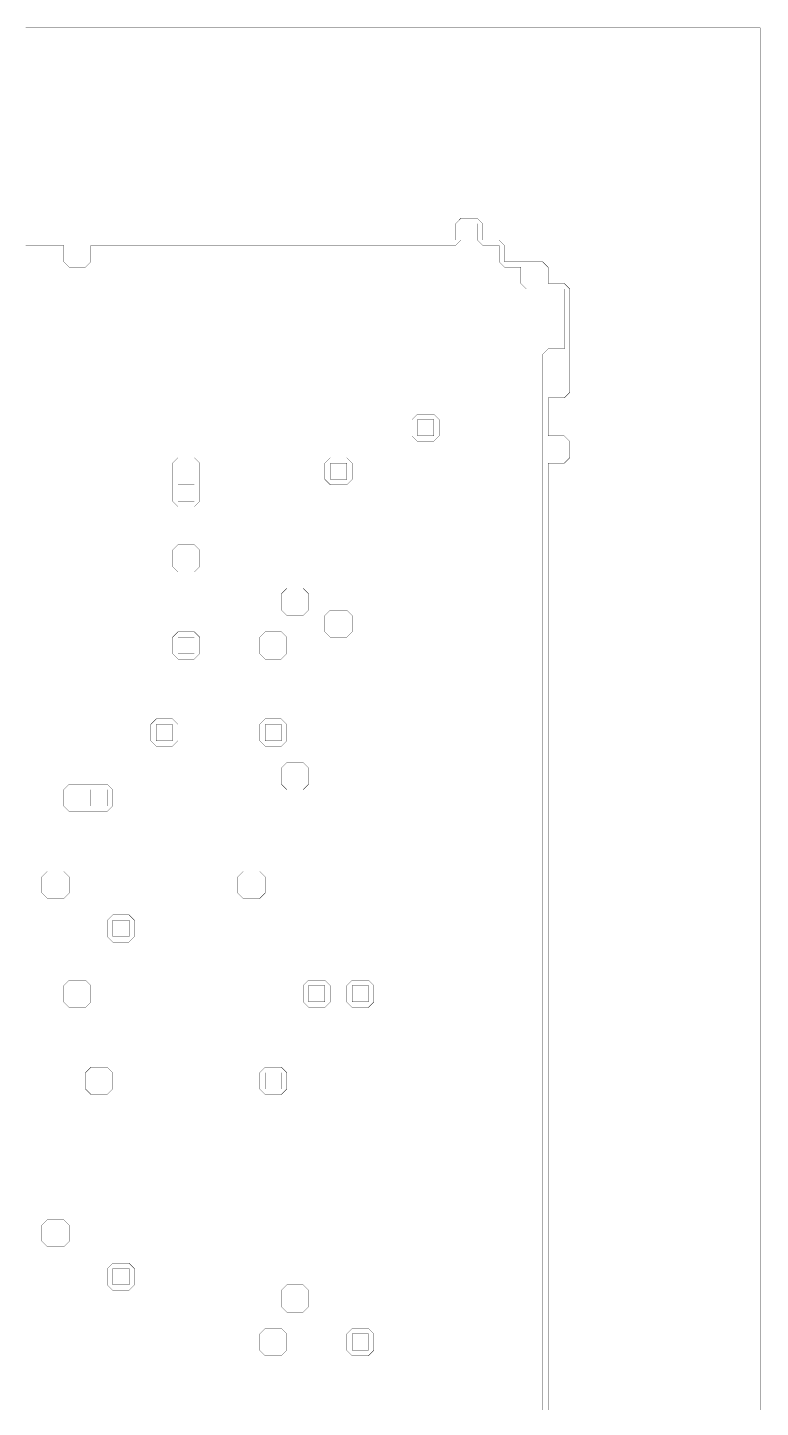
# Model space of a CAD drawing. Header units: metres. Extents: x 0 to 4990, y -4990 to 0.
# Drawn here: x 3675 to 4990, y -2476 to 0 of the extents above; entities that cross this region are included whole.
import ezdxf

# ---------------------------------------------------------------- set-up
doc = ezdxf.new("R2010")
doc.units = ezdxf.units.M
doc.layers.add('conductor', color=1, linetype='Continuous')
doc.layers.add('substrate', color=5, linetype='Continuous')

msp = doc.modelspace()

# ---------------------------------------------------------------- linework, layer by layer
at = {"layer": 'conductor', "const_width": 0.5}
msp.add_lwpolyline([(4599.609375, -2480.46875), (4599.609375, -2470.703125), (4599.609375, -2460.9375), (4599.609375, -2451.171875), (4599.609375, -2441.40625), (4599.609375, -2431.640625), (4599.609375, -2421.875), (4599.609375, -2412.109375), (4599.609375, -2402.34375), (4599.609375, -2392.578125), (4599.609375, -2382.8125), (4599.609375, -2373.046875), (4599.609375, -2363.28125), (4599.609375, -2353.515625), (4599.609375, -2343.75), (4599.609375, -2333.984375), (4599.609375, -2324.21875), (4599.609375, -2314.453125), (4599.609375, -2304.6875), (4599.609375, -2294.921875), (4599.609375, -2285.15625), (4599.609375, -2275.390625), (4599.609375, -2265.625), (4599.609375, -2255.859375), (4599.609375, -2246.09375), (4599.609375, -2236.328125), (4599.609375, -2226.5625), (4599.609375, -2216.796875), (4599.609375, -2207.03125), (4599.609375, -2197.265625), (4599.609375, -2187.5), (4599.609375, -2177.734375), (4599.609375, -2167.96875), (4599.609375, -2158.203125), (4599.609375, -2148.4375), (4599.609375, -2138.671875), (4599.609375, -2128.90625), (4599.609375, -2119.140625), (4599.609375, -2109.375), (4599.609375, -2099.609375), (4599.609375, -2089.84375), (4599.609375, -2080.078125), (4599.609375, -2070.3125), (4599.609375, -2060.546875), (4599.609375, -2050.78125), (4599.609375, -2041.015625), (4599.609375, -2031.25), (4599.609375, -2021.484375), (4599.609375, -2011.71875), (4599.609375, -2001.953125), (4599.609375, -1992.1875), (4599.609375, -1982.421875), (4599.609375, -1972.65625), (4599.609375, -1962.890625), (4599.609375, -1953.125), (4599.609375, -1943.359375), (4599.609375, -1933.59375), (4599.609375, -1923.828125), (4599.609375, -1914.0625), (4599.609375, -1904.296875), (4599.609375, -1894.53125), (4599.609375, -1884.765625), (4599.609375, -1875), (4599.609375, -1865.234375), (4599.609375, -1855.46875), (4599.609375, -1845.703125), (4599.609375, -1835.9375), (4599.609375, -1826.171875), (4599.609375, -1816.40625), (4599.609375, -1806.640625), (4599.609375, -1796.875), (4599.609375, -1787.109375), (4599.609375, -1777.34375), (4599.609375, -1767.578125), (4599.609375, -1757.8125), (4599.609375, -1748.046875), (4599.609375, -1738.28125), (4599.609375, -1728.515625), (4599.609375, -1718.75), (4599.609375, -1708.984375), (4599.609375, -1699.21875), (4599.609375, -1689.453125), (4599.609375, -1679.6875), (4599.609375, -1669.921875), (4599.609375, -1660.15625), (4599.609375, -1650.390625), (4599.609375, -1640.625), (4599.609375, -1630.859375), (4599.609375, -1621.09375), (4599.609375, -1611.328125), (4599.609375, -1601.5625), (4599.609375, -1591.796875), (4599.609375, -1582.03125), (4599.609375, -1572.265625), (4599.609375, -1562.5), (4599.609375, -1552.734375), (4599.609375, -1542.96875), (4599.609375, -1533.203125), (4599.609375, -1523.4375), (4599.609375, -1513.671875), (4599.609375, -1503.90625), (4599.609375, -1494.140625), (4599.609375, -1484.375), (4599.609375, -1474.609375), (4599.609375, -1464.84375), (4599.609375, -1455.078125), (4599.609375, -1445.3125), (4599.609375, -1435.546875), (4599.609375, -1425.78125), (4599.609375, -1416.015625), (4599.609375, -1406.25), (4599.609375, -1396.484375), (4599.609375, -1386.71875), (4599.609375, -1376.953125), (4599.609375, -1367.1875), (4599.609375, -1357.421875), (4599.609375, -1347.65625), (4599.609375, -1337.890625), (4599.609375, -1328.125), (4599.609375, -1318.359375), (4599.609375, -1308.59375), (4599.609375, -1298.828125), (4599.609375, -1289.0625), (4599.609375, -1279.296875), (4599.609375, -1269.53125), (4599.609375, -1259.765625), (4599.609375, -1250), (4599.609375, -1240.234375), (4599.609375, -1230.46875), (4599.609375, -1220.703125), (4599.609375, -1210.9375), (4599.609375, -1201.171875), (4599.609375, -1191.40625), (4599.609375, -1181.640625), (4599.609375, -1171.875), (4599.609375, -1162.109375), (4599.609375, -1152.34375), (4599.609375, -1142.578125), (4599.609375, -1132.8125), (4599.609375, -1123.046875), (4599.609375, -1113.28125), (4599.609375, -1103.515625), (4599.609375, -1093.75), (4599.609375, -1083.984375), (4599.609375, -1074.21875), (4599.609375, -1064.453125), (4599.609375, -1054.6875), (4599.609375, -1044.921875), (4599.609375, -1035.15625), (4599.609375, -1025.390625), (4599.609375, -1015.625), (4599.609375, -1005.859375), (4599.609375, -996.09375), (4599.609375, -986.328125), (4599.609375, -976.5625), (4599.609375, -966.796875), (4599.609375, -957.03125), (4599.609375, -947.265625), (4599.609375, -937.5), (4599.609375, -927.734375), (4599.609375, -917.96875), (4599.609375, -908.203125), (4599.609375, -898.4375), (4599.609375, -888.671875), (4599.609375, -878.90625), (4599.609375, -869.140625), (4599.609375, -859.375), (4599.609375, -849.609375), (4599.609375, -839.84375), (4599.609375, -830.078125), (4599.609375, -820.3125), (4599.609375, -810.546875), (4599.609375, -800.78125), (4599.609375, -791.015625), (4599.609375, -781.25), (4599.609375, -771.484375), (4599.609375, -761.71875), (4599.609375, -751.953125), (4599.609375, -742.1875), (4599.609375, -732.421875), (4599.609375, -722.65625), (4599.609375, -712.890625), (4599.609375, -703.125), (4599.609375, -693.359375), (4599.609375, -683.59375), (4599.609375, -673.828125), (4599.609375, -664.0625), (4599.609375, -654.296875), (4599.609375, -644.53125), (4599.609375, -634.765625), (4599.609375, -625), (4599.609375, -615.234375), (4599.609375, -605.46875), (4599.609375, -595.703125), (4599.609375, -585.9375), (4609.375, -576.171875), (4619.140625, -576.171875), (4628.90625, -576.171875), (4638.671875, -576.171875), (4638.671875, -566.40625), (4638.671875, -556.640625), (4638.671875, -546.875), (4638.671875, -537.109375), (4638.671875, -527.34375), (4638.671875, -517.578125), (4638.671875, -507.8125), (4638.671875, -498.046875), (4638.671875, -488.28125), (4638.671875, -478.515625), (4638.671875, -468.75), (4628.90625, -468.75), (4619.140625, -468.75), (4609.375, -468.75), (4599.609375, -468.75), (4589.84375, -468.75), (4580.078125, -468.75), (4570.3125, -468.75), (4560.546875, -458.984375), (4560.546875, -449.21875), (4560.546875, -439.453125), (4560.546875, -429.6875), (4550.78125, -429.6875), (4541.015625, -429.6875), (4531.25, -429.6875), (4521.484375, -419.921875), (4521.484375, -410.15625), (4521.484375, -400.390625), (4521.484375, -390.625), (4511.71875, -390.625), (4501.953125, -390.625), (4492.1875, -390.625), (4482.421875, -380.859375), (4482.421875, -371.09375), (4482.421875, -361.328125), (4482.421875, -351.5625), (4472.65625, -351.5625), (4462.890625, -351.5625), (4453.125, -351.5625), (4453.125, -361.328125), (4453.125, -371.09375), (4453.125, -380.859375), (4443.359375, -390.625), (4433.59375, -390.625), (4423.828125, -390.625), (4414.0625, -390.625), (4404.296875, -390.625), (4394.53125, -390.625), (4384.765625, -390.625), (4375, -390.625), (4365.234375, -390.625), (4355.46875, -390.625), (4345.703125, -390.625), (4335.9375, -390.625), (4326.171875, -390.625), (4316.40625, -390.625), (4306.640625, -390.625), (4296.875, -390.625), (4287.109375, -390.625), (4277.34375, -390.625), (4267.578125, -390.625), (4257.8125, -390.625), (4248.046875, -390.625), (4238.28125, -390.625), (4228.515625, -390.625), (4218.75, -390.625), (4208.984375, -390.625), (4199.21875, -390.625), (4189.453125, -390.625), (4179.6875, -390.625), (4169.921875, -390.625), (4160.15625, -390.625), (4150.390625, -390.625), (4140.625, -390.625), (4130.859375, -390.625), (4121.09375, -390.625), (4111.328125, -390.625), (4101.5625, -390.625), (4091.796875, -390.625), (4082.03125, -390.625), (4072.265625, -390.625), (4062.5, -390.625), (4052.734375, -390.625), (4042.96875, -390.625), (4033.203125, -390.625), (4023.4375, -390.625), (4013.671875, -390.625), (4003.90625, -390.625), (3994.140625, -390.625), (3984.375, -390.625), (3974.609375, -390.625), (3964.84375, -390.625), (3955.078125, -390.625), (3945.3125, -390.625), (3935.546875, -390.625), (3925.78125, -390.625), (3916.015625, -390.625), (3906.25, -390.625), (3896.484375, -390.625), (3886.71875, -390.625), (3876.953125, -390.625), (3867.1875, -390.625), (3857.421875, -390.625), (3847.65625, -390.625), (3837.890625, -390.625), (3828.125, -390.625), (3818.359375, -390.625), (3808.59375, -390.625), (3798.828125, -390.625), (3789.0625, -390.625), (3789.0625, -400.390625), (3789.0625, -410.15625), (3789.0625, -419.921875), (3779.296875, -429.6875), (3769.53125, -429.6875), (3759.765625, -429.6875), (3750, -429.6875), (3740.234375, -419.921875), (3740.234375, -410.15625), (3740.234375, -400.390625), (3740.234375, -390.625), (3730.46875, -390.625), (3720.703125, -390.625), (3710.9375, -390.625), (3701.171875, -390.625), (3691.40625, -390.625), (3681.640625, -390.625), (3671.875, -390.625)], dxfattribs=at)
for points in [[(4365.234375, -703.125), (4375, -693.359375), (4384.765625, -693.359375), (4394.53125, -693.359375), (4404.296875, -693.359375), (4414.0625, -703.125), (4414.0625, -712.890625), (4414.0625, -722.65625), (4414.0625, -732.421875), (4404.296875, -742.1875), (4394.53125, -742.1875), (4384.765625, -742.1875), (4375, -742.1875), (4365.234375, -732.421875), (4365.234375, -722.65625), (4365.234375, -712.890625)], [(3935.546875, -781.25), (3945.3125, -771.484375), (3955.078125, -771.484375), (3964.84375, -771.484375), (3974.609375, -771.484375), (3984.375, -781.25), (3984.375, -791.015625), (3984.375, -800.78125), (3984.375, -810.546875), (3984.375, -820.3125), (3984.375, -830.078125), (3984.375, -839.84375), (3984.375, -849.609375), (3974.609375, -859.375), (3964.84375, -859.375), (3955.078125, -859.375), (3945.3125, -859.375), (3935.546875, -849.609375), (3935.546875, -839.84375), (3935.546875, -830.078125), (3935.546875, -820.3125), (3935.546875, -810.546875), (3935.546875, -800.78125), (3935.546875, -791.015625)], [(4208.984375, -781.25), (4218.75, -771.484375), (4228.515625, -771.484375), (4238.28125, -771.484375), (4248.046875, -771.484375), (4257.8125, -781.25), (4257.8125, -791.015625), (4257.8125, -800.78125), (4257.8125, -810.546875), (4248.046875, -820.3125), (4238.28125, -820.3125), (4228.515625, -820.3125), (4218.75, -820.3125), (4208.984375, -810.546875), (4208.984375, -800.78125), (4208.984375, -791.015625)], [(3935.546875, -937.5), (3945.3125, -927.734375), (3955.078125, -927.734375), (3964.84375, -927.734375), (3974.609375, -927.734375), (3984.375, -937.5), (3984.375, -947.265625), (3984.375, -957.03125), (3984.375, -966.796875), (3974.609375, -976.5625), (3964.84375, -976.5625), (3955.078125, -976.5625), (3945.3125, -976.5625), (3935.546875, -966.796875), (3935.546875, -957.03125), (3935.546875, -947.265625)], [(4130.859375, -1015.625), (4140.625, -1005.859375), (4150.390625, -1005.859375), (4160.15625, -1005.859375), (4169.921875, -1005.859375), (4179.6875, -1015.625), (4179.6875, -1025.390625), (4179.6875, -1035.15625), (4179.6875, -1044.921875), (4169.921875, -1054.6875), (4160.15625, -1054.6875), (4150.390625, -1054.6875), (4140.625, -1054.6875), (4130.859375, -1044.921875), (4130.859375, -1035.15625), (4130.859375, -1025.390625)], [(4208.984375, -1054.6875), (4218.75, -1044.921875), (4228.515625, -1044.921875), (4238.28125, -1044.921875), (4248.046875, -1044.921875), (4257.8125, -1054.6875), (4257.8125, -1064.453125), (4257.8125, -1074.21875), (4257.8125, -1083.984375), (4248.046875, -1093.75), (4238.28125, -1093.75), (4228.515625, -1093.75), (4218.75, -1093.75), (4208.984375, -1083.984375), (4208.984375, -1074.21875), (4208.984375, -1064.453125)], [(3935.546875, -1093.75), (3945.3125, -1083.984375), (3955.078125, -1083.984375), (3964.84375, -1083.984375), (3974.609375, -1083.984375), (3984.375, -1093.75), (3984.375, -1103.515625), (3984.375, -1113.28125), (3984.375, -1123.046875), (3974.609375, -1132.8125), (3964.84375, -1132.8125), (3955.078125, -1132.8125), (3945.3125, -1132.8125), (3935.546875, -1123.046875), (3935.546875, -1113.28125), (3935.546875, -1103.515625)], [(4091.796875, -1093.75), (4101.5625, -1083.984375), (4111.328125, -1083.984375), (4121.09375, -1083.984375), (4130.859375, -1083.984375), (4140.625, -1093.75), (4140.625, -1103.515625), (4140.625, -1113.28125), (4140.625, -1123.046875), (4130.859375, -1132.8125), (4121.09375, -1132.8125), (4111.328125, -1132.8125), (4101.5625, -1132.8125), (4091.796875, -1123.046875), (4091.796875, -1113.28125), (4091.796875, -1103.515625)], [(3896.484375, -1250), (3906.25, -1240.234375), (3916.015625, -1240.234375), (3925.78125, -1240.234375), (3935.546875, -1240.234375), (3945.3125, -1250), (3945.3125, -1259.765625), (3945.3125, -1269.53125), (3945.3125, -1279.296875), (3935.546875, -1289.0625), (3925.78125, -1289.0625), (3916.015625, -1289.0625), (3906.25, -1289.0625), (3896.484375, -1279.296875), (3896.484375, -1269.53125), (3896.484375, -1259.765625)], [(4091.796875, -1250), (4101.5625, -1240.234375), (4111.328125, -1240.234375), (4121.09375, -1240.234375), (4130.859375, -1240.234375), (4140.625, -1250), (4140.625, -1259.765625), (4140.625, -1269.53125), (4140.625, -1279.296875), (4130.859375, -1289.0625), (4121.09375, -1289.0625), (4111.328125, -1289.0625), (4101.5625, -1289.0625), (4091.796875, -1279.296875), (4091.796875, -1269.53125), (4091.796875, -1259.765625)], [(4130.859375, -1328.125), (4140.625, -1318.359375), (4150.390625, -1318.359375), (4160.15625, -1318.359375), (4169.921875, -1318.359375), (4179.6875, -1328.125), (4179.6875, -1337.890625), (4179.6875, -1347.65625), (4179.6875, -1357.421875), (4169.921875, -1367.1875), (4160.15625, -1367.1875), (4150.390625, -1367.1875), (4140.625, -1367.1875), (4130.859375, -1357.421875), (4130.859375, -1347.65625), (4130.859375, -1337.890625)], [(3740.234375, -1367.1875), (3750, -1357.421875), (3759.765625, -1357.421875), (3769.53125, -1357.421875), (3779.296875, -1357.421875), (3789.0625, -1357.421875), (3798.828125, -1357.421875), (3808.59375, -1357.421875), (3818.359375, -1357.421875), (3828.125, -1367.1875), (3828.125, -1376.953125), (3828.125, -1386.71875), (3828.125, -1396.484375), (3818.359375, -1406.25), (3808.59375, -1406.25), (3798.828125, -1406.25), (3789.0625, -1406.25), (3779.296875, -1406.25), (3769.53125, -1406.25), (3759.765625, -1406.25), (3750, -1406.25), (3740.234375, -1396.484375), (3740.234375, -1386.71875), (3740.234375, -1376.953125)], [(3701.171875, -1523.4375), (3710.9375, -1513.671875), (3720.703125, -1513.671875), (3730.46875, -1513.671875), (3740.234375, -1513.671875), (3750, -1523.4375), (3750, -1533.203125), (3750, -1542.96875), (3750, -1552.734375), (3740.234375, -1562.5), (3730.46875, -1562.5), (3720.703125, -1562.5), (3710.9375, -1562.5), (3701.171875, -1552.734375), (3701.171875, -1542.96875), (3701.171875, -1533.203125)], [(4052.734375, -1523.4375), (4062.5, -1513.671875), (4072.265625, -1513.671875), (4082.03125, -1513.671875), (4091.796875, -1513.671875), (4101.5625, -1523.4375), (4101.5625, -1533.203125), (4101.5625, -1542.96875), (4101.5625, -1552.734375), (4091.796875, -1562.5), (4082.03125, -1562.5), (4072.265625, -1562.5), (4062.5, -1562.5), (4052.734375, -1552.734375), (4052.734375, -1542.96875), (4052.734375, -1533.203125)], [(3818.359375, -1601.5625), (3828.125, -1591.796875), (3837.890625, -1591.796875), (3847.65625, -1591.796875), (3857.421875, -1591.796875), (3867.1875, -1601.5625), (3867.1875, -1611.328125), (3867.1875, -1621.09375), (3867.1875, -1630.859375), (3857.421875, -1640.625), (3847.65625, -1640.625), (3837.890625, -1640.625), (3828.125, -1640.625), (3818.359375, -1630.859375), (3818.359375, -1621.09375), (3818.359375, -1611.328125)], [(3740.234375, -1718.75), (3750, -1708.984375), (3759.765625, -1708.984375), (3769.53125, -1708.984375), (3779.296875, -1708.984375), (3789.0625, -1718.75), (3789.0625, -1728.515625), (3789.0625, -1738.28125), (3789.0625, -1748.046875), (3779.296875, -1757.8125), (3769.53125, -1757.8125), (3759.765625, -1757.8125), (3750, -1757.8125), (3740.234375, -1748.046875), (3740.234375, -1738.28125), (3740.234375, -1728.515625)], [(4169.921875, -1718.75), (4179.6875, -1708.984375), (4189.453125, -1708.984375), (4199.21875, -1708.984375), (4208.984375, -1708.984375), (4218.75, -1718.75), (4218.75, -1728.515625), (4218.75, -1738.28125), (4218.75, -1748.046875), (4208.984375, -1757.8125), (4199.21875, -1757.8125), (4189.453125, -1757.8125), (4179.6875, -1757.8125), (4169.921875, -1748.046875), (4169.921875, -1738.28125), (4169.921875, -1728.515625)], [(4248.046875, -1718.75), (4257.8125, -1708.984375), (4267.578125, -1708.984375), (4277.34375, -1708.984375), (4287.109375, -1708.984375), (4296.875, -1718.75), (4296.875, -1728.515625), (4296.875, -1738.28125), (4296.875, -1748.046875), (4287.109375, -1757.8125), (4277.34375, -1757.8125), (4267.578125, -1757.8125), (4257.8125, -1757.8125), (4248.046875, -1748.046875), (4248.046875, -1738.28125), (4248.046875, -1728.515625)], [(3779.296875, -1875), (3789.0625, -1865.234375), (3798.828125, -1865.234375), (3808.59375, -1865.234375), (3818.359375, -1865.234375), (3828.125, -1875), (3828.125, -1884.765625), (3828.125, -1894.53125), (3828.125, -1904.296875), (3818.359375, -1914.0625), (3808.59375, -1914.0625), (3798.828125, -1914.0625), (3789.0625, -1914.0625), (3779.296875, -1904.296875), (3779.296875, -1894.53125), (3779.296875, -1884.765625)], [(4091.796875, -1875), (4101.5625, -1865.234375), (4111.328125, -1865.234375), (4121.09375, -1865.234375), (4130.859375, -1865.234375), (4140.625, -1875), (4140.625, -1884.765625), (4140.625, -1894.53125), (4140.625, -1904.296875), (4130.859375, -1914.0625), (4121.09375, -1914.0625), (4111.328125, -1914.0625), (4101.5625, -1914.0625), (4091.796875, -1904.296875), (4091.796875, -1894.53125), (4091.796875, -1884.765625)], [(3701.171875, -2148.4375), (3710.9375, -2138.671875), (3720.703125, -2138.671875), (3730.46875, -2138.671875), (3740.234375, -2138.671875), (3750, -2148.4375), (3750, -2158.203125), (3750, -2167.96875), (3750, -2177.734375), (3740.234375, -2187.5), (3730.46875, -2187.5), (3720.703125, -2187.5), (3710.9375, -2187.5), (3701.171875, -2177.734375), (3701.171875, -2167.96875), (3701.171875, -2158.203125)], [(3818.359375, -2226.5625), (3828.125, -2216.796875), (3837.890625, -2216.796875), (3847.65625, -2216.796875), (3857.421875, -2216.796875), (3867.1875, -2226.5625), (3867.1875, -2236.328125), (3867.1875, -2246.09375), (3867.1875, -2255.859375), (3857.421875, -2265.625), (3847.65625, -2265.625), (3837.890625, -2265.625), (3828.125, -2265.625), (3818.359375, -2255.859375), (3818.359375, -2246.09375), (3818.359375, -2236.328125)], [(4130.859375, -2265.625), (4140.625, -2255.859375), (4150.390625, -2255.859375), (4160.15625, -2255.859375), (4169.921875, -2255.859375), (4179.6875, -2265.625), (4179.6875, -2275.390625), (4179.6875, -2285.15625), (4179.6875, -2294.921875), (4169.921875, -2304.6875), (4160.15625, -2304.6875), (4150.390625, -2304.6875), (4140.625, -2304.6875), (4130.859375, -2294.921875), (4130.859375, -2285.15625), (4130.859375, -2275.390625)], [(4091.796875, -2343.75), (4101.5625, -2333.984375), (4111.328125, -2333.984375), (4121.09375, -2333.984375), (4130.859375, -2333.984375), (4140.625, -2343.75), (4140.625, -2353.515625), (4140.625, -2363.28125), (4140.625, -2373.046875), (4130.859375, -2382.8125), (4121.09375, -2382.8125), (4111.328125, -2382.8125), (4101.5625, -2382.8125), (4091.796875, -2373.046875), (4091.796875, -2363.28125), (4091.796875, -2353.515625)], [(4248.046875, -2343.75), (4257.8125, -2333.984375), (4267.578125, -2333.984375), (4277.34375, -2333.984375), (4287.109375, -2333.984375), (4296.875, -2343.75), (4296.875, -2353.515625), (4296.875, -2363.28125), (4296.875, -2373.046875), (4287.109375, -2382.8125), (4277.34375, -2382.8125), (4267.578125, -2382.8125), (4257.8125, -2382.8125), (4248.046875, -2373.046875), (4248.046875, -2363.28125), (4248.046875, -2353.515625)]]:
    msp.add_lwpolyline(points, close=True, dxfattribs=at)
at = {"layer": 'substrate', "const_width": 0.5}
for points in [[(4990.234375, -2480.46875), (4990.234375, -2470.703125), (4990.234375, -2460.9375), (4990.234375, -2451.171875), (4990.234375, -2441.40625), (4990.234375, -2431.640625), (4990.234375, -2421.875), (4990.234375, -2412.109375), (4990.234375, -2402.34375), (4990.234375, -2392.578125), (4990.234375, -2382.8125), (4990.234375, -2373.046875), (4990.234375, -2363.28125), (4990.234375, -2353.515625), (4990.234375, -2343.75), (4990.234375, -2333.984375), (4990.234375, -2324.21875), (4990.234375, -2314.453125), (4990.234375, -2304.6875), (4990.234375, -2294.921875), (4990.234375, -2285.15625), (4990.234375, -2275.390625), (4990.234375, -2265.625), (4990.234375, -2255.859375), (4990.234375, -2246.09375), (4990.234375, -2236.328125), (4990.234375, -2226.5625), (4990.234375, -2216.796875), (4990.234375, -2207.03125), (4990.234375, -2197.265625), (4990.234375, -2187.5), (4990.234375, -2177.734375), (4990.234375, -2167.96875), (4990.234375, -2158.203125), (4990.234375, -2148.4375), (4990.234375, -2138.671875), (4990.234375, -2128.90625), (4990.234375, -2119.140625), (4990.234375, -2109.375), (4990.234375, -2099.609375), (4990.234375, -2089.84375), (4990.234375, -2080.078125), (4990.234375, -2070.3125), (4990.234375, -2060.546875), (4990.234375, -2050.78125), (4990.234375, -2041.015625), (4990.234375, -2031.25), (4990.234375, -2021.484375), (4990.234375, -2011.71875), (4990.234375, -2001.953125), (4990.234375, -1992.1875), (4990.234375, -1982.421875), (4990.234375, -1972.65625), (4990.234375, -1962.890625), (4990.234375, -1953.125), (4990.234375, -1943.359375), (4990.234375, -1933.59375), (4990.234375, -1923.828125), (4990.234375, -1914.0625), (4990.234375, -1904.296875), (4990.234375, -1894.53125), (4990.234375, -1884.765625), (4990.234375, -1875), (4990.234375, -1865.234375), (4990.234375, -1855.46875), (4990.234375, -1845.703125), (4990.234375, -1835.9375), (4990.234375, -1826.171875), (4990.234375, -1816.40625), (4990.234375, -1806.640625), (4990.234375, -1796.875), (4990.234375, -1787.109375), (4990.234375, -1777.34375), (4990.234375, -1767.578125), (4990.234375, -1757.8125), (4990.234375, -1748.046875), (4990.234375, -1738.28125), (4990.234375, -1728.515625), (4990.234375, -1718.75), (4990.234375, -1708.984375), (4990.234375, -1699.21875), (4990.234375, -1689.453125), (4990.234375, -1679.6875), (4990.234375, -1669.921875), (4990.234375, -1660.15625), (4990.234375, -1650.390625), (4990.234375, -1640.625), (4990.234375, -1630.859375), (4990.234375, -1621.09375), (4990.234375, -1611.328125), (4990.234375, -1601.5625), (4990.234375, -1591.796875), (4990.234375, -1582.03125), (4990.234375, -1572.265625), (4990.234375, -1562.5), (4990.234375, -1552.734375), (4990.234375, -1542.96875), (4990.234375, -1533.203125), (4990.234375, -1523.4375), (4990.234375, -1513.671875), (4990.234375, -1503.90625), (4990.234375, -1494.140625), (4990.234375, -1484.375), (4990.234375, -1474.609375), (4990.234375, -1464.84375), (4990.234375, -1455.078125), (4990.234375, -1445.3125), (4990.234375, -1435.546875), (4990.234375, -1425.78125), (4990.234375, -1416.015625), (4990.234375, -1406.25), (4990.234375, -1396.484375), (4990.234375, -1386.71875), (4990.234375, -1376.953125), (4990.234375, -1367.1875), (4990.234375, -1357.421875), (4990.234375, -1347.65625), (4990.234375, -1337.890625), (4990.234375, -1328.125), (4990.234375, -1318.359375), (4990.234375, -1308.59375), (4990.234375, -1298.828125), (4990.234375, -1289.0625), (4990.234375, -1279.296875), (4990.234375, -1269.53125), (4990.234375, -1259.765625), (4990.234375, -1250), (4990.234375, -1240.234375), (4990.234375, -1230.46875), (4990.234375, -1220.703125), (4990.234375, -1210.9375), (4990.234375, -1201.171875), (4990.234375, -1191.40625), (4990.234375, -1181.640625), (4990.234375, -1171.875), (4990.234375, -1162.109375), (4990.234375, -1152.34375), (4990.234375, -1142.578125), (4990.234375, -1132.8125), (4990.234375, -1123.046875), (4990.234375, -1113.28125), (4990.234375, -1103.515625), (4990.234375, -1093.75), (4990.234375, -1083.984375), (4990.234375, -1074.21875), (4990.234375, -1064.453125), (4990.234375, -1054.6875), (4990.234375, -1044.921875), (4990.234375, -1035.15625), (4990.234375, -1025.390625), (4990.234375, -1015.625), (4990.234375, -1005.859375), (4990.234375, -996.09375), (4990.234375, -986.328125), (4990.234375, -976.5625), (4990.234375, -966.796875), (4990.234375, -957.03125), (4990.234375, -947.265625), (4990.234375, -937.5), (4990.234375, -927.734375), (4990.234375, -917.96875), (4990.234375, -908.203125), (4990.234375, -898.4375), (4990.234375, -888.671875), (4990.234375, -878.90625), (4990.234375, -869.140625), (4990.234375, -859.375), (4990.234375, -849.609375), (4990.234375, -839.84375), (4990.234375, -830.078125), (4990.234375, -820.3125), (4990.234375, -810.546875), (4990.234375, -800.78125), (4990.234375, -791.015625), (4990.234375, -781.25), (4990.234375, -771.484375), (4990.234375, -761.71875), (4990.234375, -751.953125), (4990.234375, -742.1875), (4990.234375, -732.421875), (4990.234375, -722.65625), (4990.234375, -712.890625), (4990.234375, -703.125), (4990.234375, -693.359375), (4990.234375, -683.59375), (4990.234375, -673.828125), (4990.234375, -664.0625), (4990.234375, -654.296875), (4990.234375, -644.53125), (4990.234375, -634.765625), (4990.234375, -625), (4990.234375, -615.234375), (4990.234375, -605.46875), (4990.234375, -595.703125), (4990.234375, -585.9375), (4990.234375, -576.171875), (4990.234375, -566.40625), (4990.234375, -556.640625), (4990.234375, -546.875), (4990.234375, -537.109375), (4990.234375, -527.34375), (4990.234375, -517.578125), (4990.234375, -507.8125), (4990.234375, -498.046875), (4990.234375, -488.28125), (4990.234375, -478.515625), (4990.234375, -468.75), (4990.234375, -458.984375), (4990.234375, -449.21875), (4990.234375, -439.453125), (4990.234375, -429.6875), (4990.234375, -419.921875), (4990.234375, -410.15625), (4990.234375, -400.390625), (4990.234375, -390.625), (4990.234375, -380.859375), (4990.234375, -371.09375), (4990.234375, -361.328125), (4990.234375, -351.5625), (4990.234375, -341.796875), (4990.234375, -332.03125), (4990.234375, -322.265625), (4990.234375, -312.5), (4990.234375, -302.734375), (4990.234375, -292.96875), (4990.234375, -283.203125), (4990.234375, -273.4375), (4990.234375, -263.671875), (4990.234375, -253.90625), (4990.234375, -244.140625), (4990.234375, -234.375), (4990.234375, -224.609375), (4990.234375, -214.84375), (4990.234375, -205.078125), (4990.234375, -195.3125), (4990.234375, -185.546875), (4990.234375, -175.78125), (4990.234375, -166.015625), (4990.234375, -156.25), (4990.234375, -146.484375), (4990.234375, -136.71875), (4990.234375, -126.953125), (4990.234375, -117.1875), (4990.234375, -107.421875), (4990.234375, -97.65625), (4990.234375, -87.890625), (4990.234375, -78.125), (4990.234375, -68.359375), (4990.234375, -58.59375), (4990.234375, -48.828125), (4990.234375, -39.0625), (4990.234375, -29.296875), (4990.234375, -19.53125), (4990.234375, -9.765625), (4990.234375, 0), (4980.46875, 0), (4970.703125, 0), (4960.9375, 0), (4951.171875, 0), (4941.40625, 0), (4931.640625, 0), (4921.875, 0), (4912.109375, 0), (4902.34375, 0), (4892.578125, 0), (4882.8125, 0), (4873.046875, 0), (4863.28125, 0), (4853.515625, 0), (4843.75, 0), (4833.984375, 0), (4824.21875, 0), (4814.453125, 0), (4804.6875, 0), (4794.921875, 0), (4785.15625, 0), (4775.390625, 0), (4765.625, 0), (4755.859375, 0), (4746.09375, 0), (4736.328125, 0), (4726.5625, 0), (4716.796875, 0), (4707.03125, 0), (4697.265625, 0), (4687.5, 0), (4677.734375, 0), (4667.96875, 0), (4658.203125, 0), (4648.4375, 0), (4638.671875, 0), (4628.90625, 0), (4619.140625, 0), (4609.375, 0), (4599.609375, 0), (4589.84375, 0), (4580.078125, 0), (4570.3125, 0), (4560.546875, 0), (4550.78125, 0), (4541.015625, 0), (4531.25, 0), (4521.484375, 0), (4511.71875, 0), (4501.953125, 0), (4492.1875, 0), (4482.421875, 0), (4472.65625, 0), (4462.890625, 0), (4453.125, 0), (4443.359375, 0), (4433.59375, 0), (4423.828125, 0), (4414.0625, 0), (4404.296875, 0), (4394.53125, 0), (4384.765625, 0), (4375, 0), (4365.234375, 0), (4355.46875, 0), (4345.703125, 0), (4335.9375, 0), (4326.171875, 0), (4316.40625, 0), (4306.640625, 0), (4296.875, 0), (4287.109375, 0), (4277.34375, 0), (4267.578125, 0), (4257.8125, 0), (4248.046875, 0), (4238.28125, 0), (4228.515625, 0), (4218.75, 0), (4208.984375, 0), (4199.21875, 0), (4189.453125, 0), (4179.6875, 0), (4169.921875, 0), (4160.15625, 0), (4150.390625, 0), (4140.625, 0), (4130.859375, 0), (4121.09375, 0), (4111.328125, 0), (4101.5625, 0), (4091.796875, 0), (4082.03125, 0), (4072.265625, 0), (4062.5, 0), (4052.734375, 0), (4042.96875, 0), (4033.203125, 0), (4023.4375, 0), (4013.671875, 0), (4003.90625, 0), (3994.140625, 0), (3984.375, 0), (3974.609375, 0), (3964.84375, 0), (3955.078125, 0), (3945.3125, 0), (3935.546875, 0), (3925.78125, 0), (3916.015625, 0), (3906.25, 0), (3896.484375, 0), (3886.71875, 0), (3876.953125, 0), (3867.1875, 0), (3857.421875, 0), (3847.65625, 0), (3837.890625, 0), (3828.125, 0), (3818.359375, 0), (3808.59375, 0), (3798.828125, 0), (3789.0625, 0), (3779.296875, 0), (3769.53125, 0), (3759.765625, 0), (3750, 0), (3740.234375, 0), (3730.46875, 0), (3720.703125, 0), (3710.9375, 0), (3701.171875, 0), (3691.40625, 0), (3681.640625, 0), (3671.875, 0)], [(3671.875, -380.859375), (3681.640625, -380.859375), (3691.40625, -380.859375), (3701.171875, -380.859375), (3710.9375, -380.859375), (3720.703125, -380.859375), (3730.46875, -380.859375), (3740.234375, -380.859375), (3750, -380.859375), (3759.765625, -380.859375), (3769.53125, -380.859375), (3779.296875, -380.859375), (3789.0625, -380.859375), (3798.828125, -380.859375), (3808.59375, -380.859375), (3818.359375, -380.859375), (3828.125, -380.859375), (3837.890625, -380.859375), (3847.65625, -380.859375), (3857.421875, -380.859375), (3867.1875, -380.859375), (3876.953125, -380.859375), (3886.71875, -380.859375), (3896.484375, -380.859375), (3906.25, -380.859375), (3916.015625, -380.859375), (3925.78125, -380.859375), (3935.546875, -380.859375), (3945.3125, -380.859375), (3955.078125, -380.859375), (3964.84375, -380.859375), (3974.609375, -380.859375), (3984.375, -380.859375), (3994.140625, -380.859375), (4003.90625, -380.859375), (4013.671875, -380.859375), (4023.4375, -380.859375), (4033.203125, -380.859375), (4042.96875, -380.859375), (4052.734375, -380.859375), (4062.5, -380.859375), (4072.265625, -380.859375), (4082.03125, -380.859375), (4091.796875, -380.859375), (4101.5625, -380.859375), (4111.328125, -380.859375), (4121.09375, -380.859375), (4130.859375, -380.859375), (4140.625, -380.859375), (4150.390625, -380.859375), (4160.15625, -380.859375), (4169.921875, -380.859375), (4179.6875, -380.859375), (4189.453125, -380.859375), (4199.21875, -380.859375), (4208.984375, -380.859375), (4218.75, -380.859375), (4228.515625, -380.859375), (4238.28125, -380.859375), (4248.046875, -380.859375), (4257.8125, -380.859375), (4267.578125, -380.859375), (4277.34375, -380.859375), (4287.109375, -380.859375), (4296.875, -380.859375), (4306.640625, -380.859375), (4316.40625, -380.859375), (4326.171875, -380.859375), (4335.9375, -380.859375), (4345.703125, -380.859375), (4355.46875, -380.859375), (4365.234375, -380.859375), (4375, -380.859375), (4384.765625, -380.859375), (4394.53125, -380.859375), (4404.296875, -380.859375), (4414.0625, -380.859375), (4423.828125, -380.859375), (4433.59375, -380.859375), (4443.359375, -380.859375), (4443.359375, -371.09375), (4443.359375, -361.328125), (4443.359375, -351.5625), (4453.125, -341.796875), (4462.890625, -341.796875), (4472.65625, -341.796875), (4482.421875, -341.796875), (4492.1875, -351.5625), (4492.1875, -361.328125), (4492.1875, -371.09375), (4492.1875, -380.859375), (4501.953125, -380.859375), (4511.71875, -380.859375), (4521.484375, -380.859375), (4531.25, -390.625), (4531.25, -400.390625), (4531.25, -410.15625), (4531.25, -419.921875), (4541.015625, -419.921875), (4550.78125, -419.921875), (4560.546875, -419.921875), (4570.3125, -419.921875), (4580.078125, -419.921875), (4589.84375, -419.921875), (4599.609375, -419.921875), (4609.375, -429.6875), (4609.375, -439.453125), (4609.375, -449.21875), (4609.375, -458.984375), (4619.140625, -458.984375), (4628.90625, -458.984375), (4638.671875, -458.984375), (4648.4375, -468.75), (4648.4375, -478.515625), (4648.4375, -488.28125), (4648.4375, -498.046875), (4648.4375, -507.8125), (4648.4375, -517.578125), (4648.4375, -527.34375), (4648.4375, -537.109375), (4648.4375, -546.875), (4648.4375, -556.640625), (4648.4375, -566.40625), (4648.4375, -576.171875), (4648.4375, -585.9375), (4648.4375, -595.703125), (4648.4375, -605.46875), (4648.4375, -615.234375), (4648.4375, -625), (4648.4375, -634.765625), (4648.4375, -644.53125), (4648.4375, -654.296875), (4638.671875, -664.0625), (4628.90625, -664.0625), (4619.140625, -664.0625), (4609.375, -664.0625), (4609.375, -673.828125), (4609.375, -683.59375), (4609.375, -693.359375), (4609.375, -703.125), (4609.375, -712.890625), (4609.375, -722.65625), (4609.375, -732.421875), (4619.140625, -732.421875), (4628.90625, -732.421875), (4638.671875, -732.421875), (4648.4375, -742.1875), (4648.4375, -751.953125), (4648.4375, -761.71875), (4648.4375, -771.484375), (4638.671875, -781.25), (4628.90625, -781.25), (4619.140625, -781.25), (4609.375, -781.25), (4609.375, -791.015625), (4609.375, -800.78125), (4609.375, -810.546875), (4609.375, -820.3125), (4609.375, -830.078125), (4609.375, -839.84375), (4609.375, -849.609375), (4609.375, -859.375), (4609.375, -869.140625), (4609.375, -878.90625), (4609.375, -888.671875), (4609.375, -898.4375), (4609.375, -908.203125), (4609.375, -917.96875), (4609.375, -927.734375), (4609.375, -937.5), (4609.375, -947.265625), (4609.375, -957.03125), (4609.375, -966.796875), (4609.375, -976.5625), (4609.375, -986.328125), (4609.375, -996.09375), (4609.375, -1005.859375), (4609.375, -1015.625), (4609.375, -1025.390625), (4609.375, -1035.15625), (4609.375, -1044.921875), (4609.375, -1054.6875), (4609.375, -1064.453125), (4609.375, -1074.21875), (4609.375, -1083.984375), (4609.375, -1093.75), (4609.375, -1103.515625), (4609.375, -1113.28125), (4609.375, -1123.046875), (4609.375, -1132.8125), (4609.375, -1142.578125), (4609.375, -1152.34375), (4609.375, -1162.109375), (4609.375, -1171.875), (4609.375, -1181.640625), (4609.375, -1191.40625), (4609.375, -1201.171875), (4609.375, -1210.9375), (4609.375, -1220.703125), (4609.375, -1230.46875), (4609.375, -1240.234375), (4609.375, -1250), (4609.375, -1259.765625), (4609.375, -1269.53125), (4609.375, -1279.296875), (4609.375, -1289.0625), (4609.375, -1298.828125), (4609.375, -1308.59375), (4609.375, -1318.359375), (4609.375, -1328.125), (4609.375, -1337.890625), (4609.375, -1347.65625), (4609.375, -1357.421875), (4609.375, -1367.1875), (4609.375, -1376.953125), (4609.375, -1386.71875), (4609.375, -1396.484375), (4609.375, -1406.25), (4609.375, -1416.015625), (4609.375, -1425.78125), (4609.375, -1435.546875), (4609.375, -1445.3125), (4609.375, -1455.078125), (4609.375, -1464.84375), (4609.375, -1474.609375), (4609.375, -1484.375), (4609.375, -1494.140625), (4609.375, -1503.90625), (4609.375, -1513.671875), (4609.375, -1523.4375), (4609.375, -1533.203125), (4609.375, -1542.96875), (4609.375, -1552.734375), (4609.375, -1562.5), (4609.375, -1572.265625), (4609.375, -1582.03125), (4609.375, -1591.796875), (4609.375, -1601.5625), (4609.375, -1611.328125), (4609.375, -1621.09375), (4609.375, -1630.859375), (4609.375, -1640.625), (4609.375, -1650.390625), (4609.375, -1660.15625), (4609.375, -1669.921875), (4609.375, -1679.6875), (4609.375, -1689.453125), (4609.375, -1699.21875), (4609.375, -1708.984375), (4609.375, -1718.75), (4609.375, -1728.515625), (4609.375, -1738.28125), (4609.375, -1748.046875), (4609.375, -1757.8125), (4609.375, -1767.578125), (4609.375, -1777.34375), (4609.375, -1787.109375), (4609.375, -1796.875), (4609.375, -1806.640625), (4609.375, -1816.40625), (4609.375, -1826.171875), (4609.375, -1835.9375), (4609.375, -1845.703125), (4609.375, -1855.46875), (4609.375, -1865.234375), (4609.375, -1875), (4609.375, -1884.765625), (4609.375, -1894.53125), (4609.375, -1904.296875), (4609.375, -1914.0625), (4609.375, -1923.828125), (4609.375, -1933.59375), (4609.375, -1943.359375), (4609.375, -1953.125), (4609.375, -1962.890625), (4609.375, -1972.65625), (4609.375, -1982.421875), (4609.375, -1992.1875), (4609.375, -2001.953125), (4609.375, -2011.71875), (4609.375, -2021.484375), (4609.375, -2031.25), (4609.375, -2041.015625), (4609.375, -2050.78125), (4609.375, -2060.546875), (4609.375, -2070.3125), (4609.375, -2080.078125), (4609.375, -2089.84375), (4609.375, -2099.609375), (4609.375, -2109.375), (4609.375, -2119.140625), (4609.375, -2128.90625), (4609.375, -2138.671875), (4609.375, -2148.4375), (4609.375, -2158.203125), (4609.375, -2167.96875), (4609.375, -2177.734375), (4609.375, -2187.5), (4609.375, -2197.265625), (4609.375, -2207.03125), (4609.375, -2216.796875), (4609.375, -2226.5625), (4609.375, -2236.328125), (4609.375, -2246.09375), (4609.375, -2255.859375), (4609.375, -2265.625), (4609.375, -2275.390625), (4609.375, -2285.15625), (4609.375, -2294.921875), (4609.375, -2304.6875), (4609.375, -2314.453125), (4609.375, -2324.21875), (4609.375, -2333.984375), (4609.375, -2343.75), (4609.375, -2353.515625), (4609.375, -2363.28125), (4609.375, -2373.046875), (4609.375, -2382.8125), (4609.375, -2392.578125), (4609.375, -2402.34375), (4609.375, -2412.109375), (4609.375, -2421.875), (4609.375, -2431.640625), (4609.375, -2441.40625), (4609.375, -2451.171875), (4609.375, -2460.9375), (4609.375, -2470.703125), (4609.375, -2480.46875)]]:
    msp.add_lwpolyline(points, dxfattribs=at)
for points in [[(4375, -703.125), (4375, -712.890625), (4375, -722.65625), (4375, -732.421875), (4384.765625, -732.421875), (4394.53125, -732.421875), (4404.296875, -732.421875), (4404.296875, -722.65625), (4404.296875, -712.890625), (4404.296875, -703.125), (4394.53125, -703.125), (4384.765625, -703.125)], [(4218.75, -781.25), (4218.75, -791.015625), (4218.75, -800.78125), (4218.75, -810.546875), (4228.515625, -810.546875), (4238.28125, -810.546875), (4248.046875, -810.546875), (4248.046875, -800.78125), (4248.046875, -791.015625), (4248.046875, -781.25), (4238.28125, -781.25), (4228.515625, -781.25)], [(3945.3125, -820.3125), (3945.3125, -830.078125), (3945.3125, -839.84375), (3945.3125, -849.609375), (3955.078125, -849.609375), (3964.84375, -849.609375), (3974.609375, -849.609375), (3974.609375, -839.84375), (3974.609375, -830.078125), (3974.609375, -820.3125), (3964.84375, -820.3125), (3955.078125, -820.3125)], [(3945.3125, -1093.75), (3945.3125, -1103.515625), (3945.3125, -1113.28125), (3945.3125, -1123.046875), (3955.078125, -1123.046875), (3964.84375, -1123.046875), (3974.609375, -1123.046875), (3974.609375, -1113.28125), (3974.609375, -1103.515625), (3974.609375, -1093.75), (3964.84375, -1093.75), (3955.078125, -1093.75)], [(3906.25, -1250), (3906.25, -1259.765625), (3906.25, -1269.53125), (3906.25, -1279.296875), (3916.015625, -1279.296875), (3925.78125, -1279.296875), (3935.546875, -1279.296875), (3935.546875, -1269.53125), (3935.546875, -1259.765625), (3935.546875, -1250), (3925.78125, -1250), (3916.015625, -1250)], [(4101.5625, -1250), (4101.5625, -1259.765625), (4101.5625, -1269.53125), (4101.5625, -1279.296875), (4111.328125, -1279.296875), (4121.09375, -1279.296875), (4130.859375, -1279.296875), (4130.859375, -1269.53125), (4130.859375, -1259.765625), (4130.859375, -1250), (4121.09375, -1250), (4111.328125, -1250)], [(3789.0625, -1367.1875), (3789.0625, -1376.953125), (3789.0625, -1386.71875), (3789.0625, -1396.484375), (3798.828125, -1396.484375), (3808.59375, -1396.484375), (3818.359375, -1396.484375), (3818.359375, -1386.71875), (3818.359375, -1376.953125), (3818.359375, -1367.1875), (3808.59375, -1367.1875), (3798.828125, -1367.1875)], [(3828.125, -1601.5625), (3828.125, -1611.328125), (3828.125, -1621.09375), (3828.125, -1630.859375), (3837.890625, -1630.859375), (3847.65625, -1630.859375), (3857.421875, -1630.859375), (3857.421875, -1621.09375), (3857.421875, -1611.328125), (3857.421875, -1601.5625), (3847.65625, -1601.5625), (3837.890625, -1601.5625)], [(4179.6875, -1718.75), (4179.6875, -1728.515625), (4179.6875, -1738.28125), (4179.6875, -1748.046875), (4189.453125, -1748.046875), (4199.21875, -1748.046875), (4208.984375, -1748.046875), (4208.984375, -1738.28125), (4208.984375, -1728.515625), (4208.984375, -1718.75), (4199.21875, -1718.75), (4189.453125, -1718.75)], [(4257.8125, -1718.75), (4257.8125, -1728.515625), (4257.8125, -1738.28125), (4257.8125, -1748.046875), (4267.578125, -1748.046875), (4277.34375, -1748.046875), (4287.109375, -1748.046875), (4287.109375, -1738.28125), (4287.109375, -1728.515625), (4287.109375, -1718.75), (4277.34375, -1718.75), (4267.578125, -1718.75)], [(4101.5625, -1875), (4101.5625, -1884.765625), (4101.5625, -1894.53125), (4101.5625, -1904.296875), (4111.328125, -1904.296875), (4121.09375, -1904.296875), (4130.859375, -1904.296875), (4130.859375, -1894.53125), (4130.859375, -1884.765625), (4130.859375, -1875), (4121.09375, -1875), (4111.328125, -1875)], [(3828.125, -2226.5625), (3828.125, -2236.328125), (3828.125, -2246.09375), (3828.125, -2255.859375), (3837.890625, -2255.859375), (3847.65625, -2255.859375), (3857.421875, -2255.859375), (3857.421875, -2246.09375), (3857.421875, -2236.328125), (3857.421875, -2226.5625), (3847.65625, -2226.5625), (3837.890625, -2226.5625)], [(4257.8125, -2343.75), (4257.8125, -2353.515625), (4257.8125, -2363.28125), (4257.8125, -2373.046875), (4267.578125, -2373.046875), (4277.34375, -2373.046875), (4287.109375, -2373.046875), (4287.109375, -2363.28125), (4287.109375, -2353.515625), (4287.109375, -2343.75), (4277.34375, -2343.75), (4267.578125, -2343.75)]]:
    msp.add_lwpolyline(points, close=True, dxfattribs=at)

doc.saveas('drawing.dxf')
